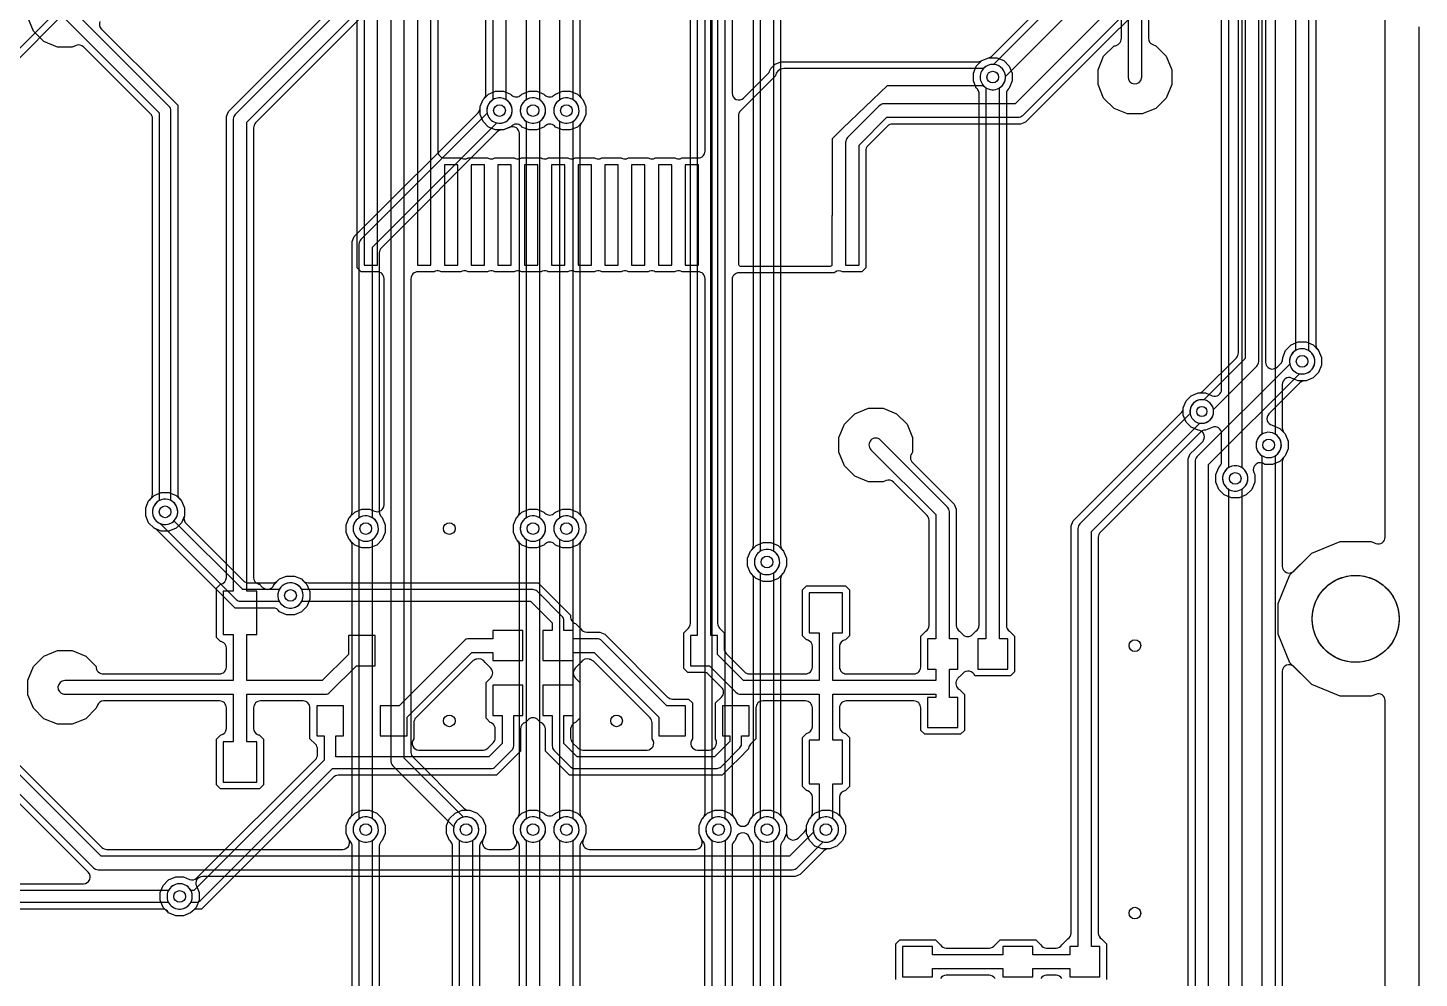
# Model space of a CAD drawing. Header units: millimetres. Extents: x -2 to 70, y 0 to 114.
# Drawn here: x 27.9 to 69.5, y 53.06 to 81.47 of the extents above; entities that cross this region are included whole.
import ezdxf

# ---------------------------------------------------------------- set-up
doc = ezdxf.new("R2010")
doc.units = ezdxf.units.MM

msp = doc.modelspace()

# ---------------------------------------------------------------- linework, layer by layer
at = {"layer": '16_copper'}
for points in [[(63.797, 92.916), (63.797, 68.319), (63.789, 68.315), (63.75, 68.285), (63.715, 68.25), (63.685, 68.211), (63.66, 68.168), (63.641, 68.122), (63.628, 68.074), (63.622, 68.025), (63.622, 67.975), (63.628, 67.926), (63.641, 67.878), (63.66, 67.832), (63.685, 67.789), (63.715, 67.75), (63.75, 67.715), (63.789, 67.685), (63.832, 67.66), (63.878, 67.641), (63.926, 67.628), (63.975, 67.622), (64.025, 67.622), (64.074, 67.628, 0.67632), (64.203, 68.319), (64.203, 93, 0.198912)], [(64.797, 92.916), (64.797, 69.319), (64.789, 69.315), (64.75, 69.285), (64.715, 69.25), (64.685, 69.211), (64.66, 69.168), (64.641, 69.122), (64.628, 69.074), (64.622, 69.025), (64.622, 68.975), (64.628, 68.926), (64.641, 68.878), (64.66, 68.832), (64.685, 68.789), (64.715, 68.75), (64.75, 68.715), (64.789, 68.685), (64.832, 68.66), (64.878, 68.641), (64.926, 68.628), (64.975, 68.622), (65.025, 68.622), (65.074, 68.628, 0.67632), (65.203, 69.319), (65.203, 93, 0.198912)], [(65.797, 92.916), (65.797, 71.819), (65.789, 71.815), (65.75, 71.785), (65.715, 71.75), (65.685, 71.711), (65.66, 71.668), (65.641, 71.622), (65.628, 71.574), (65.622, 71.525), (65.622, 71.475), (65.628, 71.426), (65.641, 71.378), (65.66, 71.332), (65.685, 71.289), (65.715, 71.25), (65.75, 71.215), (65.789, 71.185), (65.832, 71.16), (65.878, 71.141), (65.926, 71.128), (65.975, 71.122), (66.025, 71.122), (66.074, 71.128, 0.67632), (66.203, 71.819), (66.203, 93, 0.198912)], [(50.406, 90.68), (50.406, 66, 0.157844), (50.445, 65.881), (50.45, 65.875, 0.068708), (50.493, 65.829), (50.581, 65.616), (50.581, 65.384), (50.493, 65.171), (50.329, 65.007), (50.116, 64.919), (49.884, 64.919), (49.671, 65.007), (49.507, 65.171), (49.419, 65.384), (49.419, 65.616), (49.507, 65.829, 0.247627), (49.594, 66), (49.594, 91.371)], [(49.797, 91.29), (49.797, 65.819), (49.789, 65.815), (49.75, 65.785), (49.715, 65.75), (49.685, 65.711), (49.66, 65.668), (49.641, 65.622), (49.628, 65.574), (49.622, 65.525), (49.622, 65.475), (49.628, 65.426), (49.641, 65.378), (49.66, 65.332), (49.685, 65.289), (49.715, 65.25), (49.75, 65.215), (49.789, 65.185), (49.832, 65.16), (49.878, 65.141), (49.926, 65.128), (49.975, 65.122), (50.025, 65.122), (50.074, 65.128, 0.67632), (50.203, 65.819), (50.203, 91.087)], [(53.847, 53.016), (53.847, 54.084), (53.966, 54.203), (55.034, 54.203), (55.182, 54.055, 0.26353), (55.356, 53.956), (56.644, 53.956, 0.252204), (56.817, 54.054), (56.966, 54.203), (58.034, 54.203), (58.182, 54.055, 0.26353), (58.356, 53.956), (58.644, 53.956, 0.252204), (58.817, 54.054), (58.995, 54.232, 0.26353), (59.094, 54.406), (59.094, 66.581), (59.155, 66.73), (62.384, 69.959, 0.078434), (62.421, 70.01), (62.425, 70.017, 0.108617), (62.444, 70.111), (62.528, 70.315), (62.685, 70.472), (62.889, 70.556), (63.111, 70.556), (63.313, 70.473, 0.534514), (63.594, 70.66), (63.594, 88.312, 0.534514)], [(61.406, 88.39), (61.406, 81.162, 0.30335), (61.532, 80.974), (61.625, 80.935), (61.935, 80.625), (62.103, 80.219), (62.103, 79.781), (61.935, 79.375), (61.625, 79.065), (61.219, 78.897), (60.781, 78.897), (60.375, 79.065), (60.065, 79.375), (59.897, 79.781), (59.897, 80.219), (60.065, 80.625), (60.375, 80.935, 0.434153), (60.594, 81.162), (60.594, 88.39, 0.414214)], [(47.912, 87.931), (47.912, 63.3), (47.715, 63.3), (47.715, 62.4), (48.278, 62.4), (49.071, 61.606, 0.198912), (49.215, 61.547), (51.557, 61.547), (51.557, 60.17), (51.26, 60.17), (51.26, 58.87), (51.557, 58.87), (51.557, 57.819, 0.947182), (51.928, 57.16), (51.971, 57.185, 0.541741), (51.963, 57.819), (51.963, 58.87), (52.26, 58.87), (52.26, 60.17), (51.963, 60.17), (51.963, 61.547), (55.047, 61.547), (55.047, 61.45), (54.8, 61.45), (54.8, 60.55), (55.7, 60.55), (55.7, 61.45), (55.453, 61.45), (55.453, 62.3), (55.7, 62.3), (55.7, 63.2), (55.453, 63.2), (55.453, 67, 0.198912), (55.394, 67.144), (53.394, 69.144, 1), (53.106, 68.856), (55.047, 66.916), (55.047, 63.2), (54.8, 63.2), (54.8, 62.3), (55.047, 62.3), (55.047, 61.953), (51.963, 61.953), (51.963, 63.38), (52.26, 63.38), (52.26, 64.58), (51.26, 64.58), (51.26, 63.38), (51.557, 63.38), (51.557, 61.953), (49.299, 61.953), (48.515, 62.737), (48.515, 63.3), (48.318, 63.3), (48.318, 87.931, 0.947182)], [(48.521, 87.75), (48.521, 63.665, 0.198912), (48.581, 63.521), (48.718, 63.384), (48.718, 62.906, 0.198912), (48.778, 62.762), (49.324, 62.216, 0.198912), (49.468, 62.156), (51.15, 62.156, 0.414214), (51.354, 62.36), (51.354, 62.974, 0.319271), (51.217, 63.166), (51.201, 63.17, 0.02549), (51.178, 63.175), (51.057, 63.296), (51.057, 64.664), (51.176, 64.783), (52.344, 64.783), (52.463, 64.664), (52.463, 63.296), (52.342, 63.174, 0.374342), (52.166, 62.974), (52.166, 62.36, 0.414214), (52.37, 62.156), (54.394, 62.156, 0.414214), (54.597, 62.36), (54.597, 63.284), (54.745, 63.432, 0.26353), (54.844, 63.606), (54.844, 66.747, 0.198912), (54.784, 66.891), (53.784, 67.891, 0.303349), (53.563, 67.935), (53.469, 67.897), (53.031, 67.897), (52.625, 68.065), (52.315, 68.375), (52.147, 68.781), (52.147, 69.219), (52.315, 69.625), (52.625, 69.935), (53.031, 70.103), (53.469, 70.103), (53.875, 69.935), (54.185, 69.625), (54.353, 69.219), (54.353, 68.781, 0.434146), (54.359, 68.466), (55.595, 67.23), (55.656, 67.081), (55.656, 63.606, 0.252215), (55.754, 63.433), (55.856, 63.331, 0.414217), (56.144, 63.331), (56.245, 63.432, 0.26353), (56.344, 63.606), (56.344, 79.5, 0.157844), (56.305, 79.619), (56.3, 79.625, 0.068708), (56.257, 79.671), (56.169, 79.884), (56.169, 80.116), (56.257, 80.329), (56.421, 80.493), (56.634, 80.581), (56.866, 80.581), (57.079, 80.493), (57.243, 80.329), (57.331, 80.116), (57.331, 79.884), (57.243, 79.671, 0.247627), (57.156, 79.5), (57.156, 63.606, 0.252204), (57.254, 63.433), (57.403, 63.284), (57.403, 62.216), (57.284, 62.097), (56.216, 62.097, 0.558101), (55.856, 62.169), (55.755, 62.068, 0.086526), (55.702, 62.022), (55.693, 62.008, 0.020727), (55.682, 61.993), (55.675, 61.978, 0.40777), (55.754, 61.683), (55.903, 61.534), (55.903, 60.466), (55.784, 60.347), (54.716, 60.347), (54.597, 60.466), (54.597, 61.14, 0.414214), (54.394, 61.344), (52.37, 61.344, 0.414214), (52.166, 61.14), (52.166, 60.576, 0.319271), (52.303, 60.384), (52.319, 60.38, 0.02549), (52.342, 60.375), (52.463, 60.254), (52.463, 58.786), (52.342, 58.664, 0.374342), (52.166, 58.464), (52.166, 58, 0.157844), (52.205, 57.881), (52.21, 57.875, 0.068708), (52.253, 57.829), (52.341, 57.616), (52.341, 57.384), (52.253, 57.171), (52.089, 57.007), (51.876, 56.919), (51.644, 56.919), (51.431, 57.007), (51.267, 57.171), (51.179, 57.384), (51.179, 57.616), (51.267, 57.829, 0.247627), (51.354, 58), (51.354, 58.464, 0.319271), (51.217, 58.656), (51.201, 58.66, 0.02549), (51.178, 58.665), (51.057, 58.786), (51.057, 60.254), (51.178, 60.376, 0.374342), (51.354, 60.576), (51.354, 61.14, 0.414214), (51.15, 61.344), (49.871, 61.344, 0.414214), (49.668, 61.14), (49.668, 60.216), (49.502, 60.049, 0.157846), (49.445, 59.938), (49.444, 59.93, 0.021598), (49.442, 59.909), (49.162, 59.628), (48.937, 59.403), (48.937, 59.403), (48.656, 59.123), (44.094, 59.123), (43.813, 59.403), (43.813, 59.403), (43.373, 59.844), (43.373, 60.509, 0.22501), (43.298, 60.666), (43.284, 60.675, 0.074858), (43.224, 60.704), (43.144, 60.784, 0.414217), (42.856, 60.784), (42.776, 60.704, 0.336492), (42.627, 60.509), (42.627, 59.844), (41.906, 59.123), (37.175, 59.123, 0.198912), (37.032, 59.063), (33.091, 55.123), (32.964, 55.123, 0.198912), (32.821, 55.063), (32.764, 55.007), (32.551, 54.919), (32.319, 54.919), (32.106, 55.007), (31.942, 55.171), (31.854, 55.384), (31.854, 55.616), (31.942, 55.829), (32.106, 55.993), (32.319, 56.081), (32.551, 56.081), (32.731, 56.007, 0.303349), (32.952, 56.051), (36.498, 59.597, 0.198912), (36.558, 59.74), (36.558, 59.906, 0.198912), (36.498, 60.049), (36.332, 60.216), (36.332, 61.14, 0.414214), (36.129, 61.344), (34.85, 61.344, 0.414214), (34.646, 61.14), (34.646, 60.526, 0.319271), (34.783, 60.334), (34.799, 60.33, 0.02549), (34.822, 60.325), (34.943, 60.204), (34.943, 58.836), (34.824, 58.717), (33.656, 58.717), (33.537, 58.836), (33.537, 60.204), (33.658, 60.326, 0.374342), (33.834, 60.526), (33.834, 61.14, 0.414214), (33.63, 61.344), (30.162, 61.344, 0.303345), (29.974, 61.218), (29.935, 61.125), (29.625, 60.815), (29.219, 60.647), (28.781, 60.647), (28.375, 60.815), (28.065, 61.125), (27.897, 61.531), (27.897, 61.969), (28.065, 62.375), (28.375, 62.685), (28.781, 62.853), (29.219, 62.853), (29.625, 62.685), (29.935, 62.375, 0.434145), (30.162, 62.156), (33.63, 62.156, 0.414214), (33.834, 62.36), (33.834, 62.924, 0.319271), (33.697, 63.116), (33.681, 63.12, 0.02549), (33.658, 63.125), (33.537, 63.246), (33.537, 64.714), (33.658, 64.836, 0.374342), (33.834, 65.036), (33.834, 78.821), (33.895, 78.97), (37.034, 82.109, 0.198912)], [(37.845, 81.77), (34.706, 78.631, 0.198912), (34.646, 78.487), (34.646, 65.036, 0.319271), (34.783, 64.844), (34.799, 64.84, 0.02549), (34.822, 64.835), (34.916, 64.741, 0.44999), (35.219, 64.76), (35.228, 64.77, 0.074415), (35.257, 64.829), (35.421, 64.993), (35.634, 65.081), (35.866, 65.081), (36.079, 64.993, 0.297896), (36.279, 64.877), (43.156, 64.877), (44.127, 63.906, 0.289136), (44.202, 63.699), (44.216, 63.69, 0.074858), (44.276, 63.661), (44.432, 63.505, 0.26353), (44.606, 63.406), (44.996, 63.406), (45.145, 63.345), (47.027, 61.463, 0.198912), (47.171, 61.403), (47.649, 61.403), (47.768, 61.284), (47.768, 60.215, 0.646103), (47.92, 59.877), (48.26, 59.877), (48.27, 59.878, 0.463665), (48.487, 60.126), (48.484, 60.143, 0.073381), (48.462, 60.204), (48.462, 61.284), (48.64, 61.463, 0.414214), (48.64, 61.75), (48.253, 62.137, 0.198912), (48.109, 62.197), (47.631, 62.197), (47.512, 62.316), (47.512, 63.384), (47.649, 63.521, 0.198912), (47.709, 63.665), (47.709, 87.75, 0.157844)], [(66.406, 82.416), (66.406, 72, 0.157844), (66.445, 71.881), (66.45, 71.875, 0.068708), (66.493, 71.829), (66.581, 71.616), (66.581, 71.384), (66.493, 71.171), (66.329, 71.007), (66.116, 70.919), (65.884, 70.919), (65.687, 71, 0.534514), (65.406, 70.812), (65.406, 69.5, 0.157844), (65.445, 69.381), (65.45, 69.375, 0.068708), (65.493, 69.329), (65.581, 69.116), (65.581, 68.884), (65.493, 68.671), (65.329, 68.507), (65.116, 68.419), (64.884, 68.419, 0.794091), (64.555, 68.18), (64.581, 68.116), (64.581, 67.884), (64.493, 67.671), (64.329, 67.507), (64.116, 67.419), (63.884, 67.419), (63.671, 67.507), (63.507, 67.671), (63.419, 67.884), (63.419, 68.116), (63.507, 68.329, 0.247627), (63.594, 68.5), (63.594, 69.34, 0.534514), (63.313, 69.527), (63.111, 69.444, 0.20938), (62.959, 69.384), (59.966, 66.391, 0.198912), (59.906, 66.247), (59.906, 54.406, 0.252204), (60.004, 54.233), (60.153, 54.084), (60.153, 53.016)], [(37.297, 82.084), (34.096, 78.884, 0.198912), (34.037, 78.74), (34.037, 64.63), (33.74, 64.63), (33.74, 63.33), (34.037, 63.33), (34.037, 61.953), (29, 61.953, 0.923416), (28.968, 61.549), (29, 61.547), (34.037, 61.547), (34.037, 60.12), (33.74, 60.12), (33.74, 58.92), (34.74, 58.92), (34.74, 60.12), (34.443, 60.12), (34.443, 61.547), (36.785, 61.547, 0.198912), (36.929, 61.606), (37.722, 62.4), (38.285, 62.4), (38.285, 63.3), (37.485, 63.3), (37.485, 62.737), (36.701, 61.953), (34.443, 61.953), (34.443, 63.33), (34.74, 63.33), (34.74, 64.63), (34.443, 64.63), (34.443, 78.656), (37.644, 81.856, 0.198912)], [(30.053, 81.658, 0.303349), (30.097, 81.437), (32.097, 79.437), (32.377, 79.156), (32.377, 67.529, 0.198918), (32.437, 67.386), (32.493, 67.329), (32.581, 67.116), (32.581, 66.884), (32.493, 66.671), (32.329, 66.507), (32.116, 66.419), (31.884, 66.419), (31.671, 66.507), (31.507, 66.671), (31.419, 66.884), (31.419, 67.116), (31.507, 67.329, 0.297896), (31.623, 67.529), (31.623, 78.76, 0.198912), (31.563, 78.903), (29.563, 80.903, 0.303349), (29.342, 80.947), (29.219, 80.897), (28.781, 80.897), (28.375, 81.065), (28.065, 81.375), (27.897, 81.781)], [(68.484, 31.388), (68.484, 61.355, 0.534518), (68.203, 61.543), (68.061, 61.484), (67.139, 61.484), (66.288, 61.837), (65.637, 62.488), (65.284, 63.339), (65.284, 64.261), (65.637, 65.112), (66.288, 65.763), (67.139, 66.116), (68.061, 66.116), (68.203, 66.057, 0.534518), (68.484, 66.245), (68.484, 81.702)], [(37.594, 29.753), (37.594, 57, 0.157844), (37.555, 57.119), (37.55, 57.125, 0.068708), (37.507, 57.171), (37.419, 57.384), (37.419, 57.616), (37.507, 57.829), (37.671, 57.993), (37.884, 58.081), (38.116, 58.081), (38.329, 57.993), (38.493, 57.829), (38.581, 57.616), (38.581, 57.384), (38.493, 57.171, 0.247627), (38.406, 57), (38.406, 29.972, 0.668179)], [(38.203, 29.5), (38.203, 57.181, 0.947182), (37.832, 57.84), (37.789, 57.815, 0.541741), (37.797, 57.181), (37.797, 29.584)], [(40.594, 40.688), (40.594, 57, 0.157844), (40.555, 57.119), (40.55, 57.125, 0.068708), (40.507, 57.171), (40.419, 57.384), (40.419, 57.616), (40.507, 57.829), (40.671, 57.993), (40.884, 58.081), (41.116, 58.081), (41.329, 57.993), (41.493, 57.829), (41.581, 57.616), (41.581, 57.384), (41.493, 57.171, 0.247627), (41.406, 57), (41.406, 40.688, 0.534514)], [(41.203, 30.5), (41.203, 57.181, 0.947182), (40.832, 57.84), (40.789, 57.815, 0.541741), (40.797, 57.181), (40.797, 30.584)], [(42.594, 40.688), (42.594, 57, 0.157844), (42.555, 57.119), (42.55, 57.125, 0.068708), (42.507, 57.171), (42.419, 57.384), (42.419, 57.616), (42.507, 57.829), (42.671, 57.993), (42.884, 58.081), (43.116, 58.081), (43.329, 57.993, 0.421992), (43.619, 57.945), (43.644, 57.966), (43.671, 57.993), (43.884, 58.081), (44.116, 58.081), (44.329, 57.993), (44.493, 57.829), (44.581, 57.616), (44.581, 57.384), (44.493, 57.171, 0.247627), (44.406, 57), (44.406, 44.5, 0.157844)], [(43.203, 30.5), (43.203, 57.181, 0.947182), (42.832, 57.84), (42.789, 57.815, 0.541741), (42.797, 57.181), (42.797, 30.584)], [(44.203, 44.319), (44.203, 57.181, 0.947182), (43.832, 57.84), (43.789, 57.815, 0.541741), (43.797, 57.181), (43.797, 44.319)], [(48.144, 46.803), (48.144, 57, 0.157852), (48.105, 57.119), (48.1, 57.125, 0.068694), (48.057, 57.171), (47.969, 57.384), (47.969, 57.616), (48.057, 57.829), (48.221, 57.993), (48.434, 58.081), (48.666, 58.081), (48.879, 57.993), (49.043, 57.829), (49.087, 57.722, 0.66818), (49.463, 57.722), (49.507, 57.829), (49.671, 57.993), (49.884, 58.081), (50.116, 58.081), (50.329, 57.993), (50.493, 57.829), (50.581, 57.616), (50.581, 57.384), (50.493, 57.171, 0.247627), (50.406, 57), (50.406, 48.5, 0.157844)], [(48.753, 46.55), (48.753, 57.181, 0.947182), (48.382, 57.84), (48.339, 57.815, 0.541741), (48.347, 57.181), (48.347, 46.634)], [(50.203, 48.319), (50.203, 57.181, 0.947182), (49.832, 57.84), (49.789, 57.815, 0.541741), (49.797, 57.181), (49.797, 48.319)], [(49.594, 48.5), (49.594, 57, 0.157844), (49.555, 57.119), (49.55, 57.125, 0.068708), (49.507, 57.171), (49.463, 57.278, 0.66818), (49.087, 57.278), (49.043, 57.171, 0.247619), (48.956, 57), (48.956, 46.469)], [(56.818, 53.045, 0.26353), (56.644, 53.144), (55.356, 53.144, 0.252215), (55.183, 53.046)], [(58.818, 53.045, 0.26353), (58.644, 53.144), (58.356, 53.144, 0.252204), (58.183, 53.046)]]:
    msp.add_lwpolyline(points, format="xyb", dxfattribs=at)
for points in [[(59, 89.7), (55, 89.7), (55, 88.3), (59, 88.3), (59, 88.797), (60.797, 88.797), (60.797, 80, 0.923416), (61.201, 79.968), (61.203, 80), (61.203, 88.797), (62.681, 88.797, 0.947182), (63.34, 89.168), (63.315, 89.211, 0.541741), (62.681, 89.203), (59, 89.203)], [(25.116, 86.129, 0.184834), (25, 86.174), (23.5, 86.174, 0.198912), (23.377, 86.123), (21.802, 84.548, 0.198912), (21.751, 84.425), (21.751, 82.145), (22.099, 82.145), (22.099, 84.353), (23.572, 85.826), (24.928, 85.826), (31.826, 78.928), (31.826, 67.336, 0.990354), (32.168, 66.66), (32.211, 66.685, 0.570907), (32.174, 67.336), (32.174, 79, 0.198912), (32.123, 79.123), (25.123, 86.123)], [(57.2, 63.2), (56.953, 63.2), (56.953, 79.681, 0.947182), (56.582, 80.34), (56.539, 80.315, 0.541741), (56.547, 79.681), (56.547, 63.2), (56.3, 63.2), (56.3, 62.3), (57.2, 62.3)], [(37.884, 65.919), (37.671, 66.007), (37.507, 66.171), (37.419, 66.384), (37.419, 66.616), (37.507, 66.829, 0.247627), (37.594, 67), (37.594, 75.081), (37.655, 75.23), (41.359, 78.934, 0.157846), (41.416, 79.045), (41.417, 79.054, 0.068718), (41.419, 79.116), (41.507, 79.329), (41.671, 79.493), (41.884, 79.581), (42.116, 79.581), (42.329, 79.493, 0.421986), (42.619, 79.445), (42.644, 79.466), (42.671, 79.493), (42.884, 79.581), (43.116, 79.581), (43.329, 79.493, 0.421992), (43.619, 79.445), (43.644, 79.466), (43.671, 79.493), (43.884, 79.581), (44.116, 79.581), (44.329, 79.493), (44.493, 79.329), (44.581, 79.116), (44.581, 78.884), (44.493, 78.671, 0.24763), (44.406, 78.5), (44.406, 67, 0.157844), (44.445, 66.881), (44.45, 66.875, 0.068708), (44.493, 66.829), (44.581, 66.616), (44.581, 66.384), (44.493, 66.171), (44.329, 66.007), (44.116, 65.919), (43.884, 65.919), (43.671, 66.007, 0.421986), (43.381, 66.055), (43.356, 66.034), (43.329, 66.007), (43.116, 65.919), (42.884, 65.919), (42.671, 66.007), (42.507, 66.171), (42.419, 66.384), (42.419, 66.616), (42.507, 66.829, 0.247627), (42.594, 67), (42.594, 78.312, 0.534514), (42.313, 78.5), (42.116, 78.419, 0.247621), (41.934, 78.359), (38.466, 74.891, 0.198912), (38.406, 74.747), (38.406, 67, 0.157844), (38.445, 66.881), (38.45, 66.875, 0.068708), (38.493, 66.829), (38.581, 66.616), (38.581, 66.384), (38.493, 66.171), (38.329, 66.007), (38.116, 65.919)], [(38.074, 66.128, 0.67632), (38.203, 66.819), (38.203, 74.916), (41.918, 78.63, 0.947182), (42.122, 79.359), (42.074, 79.372, 0.541739), (41.63, 78.918), (37.856, 75.144, 0.198912), (37.797, 75), (37.797, 66.819), (37.789, 66.815), (37.75, 66.785), (37.715, 66.75), (37.685, 66.711), (37.66, 66.668), (37.641, 66.622), (37.628, 66.574), (37.622, 66.525), (37.622, 66.475), (37.628, 66.426), (37.641, 66.378), (37.66, 66.332), (37.685, 66.289), (37.715, 66.25), (37.75, 66.215), (37.789, 66.185), (37.832, 66.16), (37.878, 66.141), (37.926, 66.128), (37.975, 66.122), (38.025, 66.122)], [(43.074, 66.128, 0.67632), (43.203, 66.819), (43.203, 78.681, 0.947182), (42.832, 79.34), (42.789, 79.315, 0.541741), (42.797, 78.681), (42.797, 66.819), (42.789, 66.815), (42.75, 66.785), (42.715, 66.75), (42.685, 66.711), (42.66, 66.668), (42.641, 66.622), (42.628, 66.574), (42.622, 66.525), (42.622, 66.475), (42.628, 66.426), (42.641, 66.378), (42.66, 66.332), (42.685, 66.289), (42.715, 66.25), (42.75, 66.215), (42.789, 66.185), (42.832, 66.16), (42.878, 66.141), (42.926, 66.128), (42.975, 66.122), (43.025, 66.122)], [(44.074, 66.128, 0.67632), (44.203, 66.819), (44.203, 78.681, 0.947182), (43.832, 79.34), (43.789, 79.315, 0.541741), (43.797, 78.681), (43.797, 66.819), (43.789, 66.815), (43.75, 66.785), (43.715, 66.75), (43.685, 66.711), (43.66, 66.668), (43.641, 66.622), (43.628, 66.574), (43.622, 66.525), (43.622, 66.475), (43.628, 66.426), (43.641, 66.378), (43.66, 66.332), (43.685, 66.289), (43.715, 66.25), (43.75, 66.215), (43.789, 66.185), (43.832, 66.16), (43.878, 66.141), (43.926, 66.128), (43.975, 66.122), (44.025, 66.122)], [(54.95, 53.347), (57.05, 53.347), (57.05, 53.1), (57.95, 53.1), (57.95, 53.347), (59.05, 53.347), (59.05, 53.1), (59.95, 53.1), (59.95, 54), (59.703, 54), (59.703, 66.416), (62.939, 69.652, 0.988411), (63.069, 70.347), (63.023, 70.353, 0.48592), (62.652, 69.939), (59.356, 66.644, 0.198912), (59.297, 66.5), (59.297, 54), (59.05, 54), (59.05, 53.753), (57.95, 53.753), (57.95, 54), (57.05, 54), (57.05, 53.753), (54.95, 53.753), (54.95, 54), (54.05, 54), (54.05, 53.1), (54.95, 53.1)], [(47.565, 61.2), (47.002, 61.2), (45.059, 63.144, 0.198912), (44.915, 63.203), (44.2, 63.203), (44.2, 63.45), (43.924, 63.45), (43.924, 63.75, 0.198912), (43.873, 63.873), (43.123, 64.623, 0.198912), (43, 64.674), (36.086, 64.674, 0.990354), (35.41, 64.332), (35.435, 64.289, 0.570907), (36.086, 64.326), (42.928, 64.326), (43.576, 63.678), (43.576, 63.45), (43.3, 63.45), (43.3, 62.55), (44.2, 62.55), (44.2, 62.797), (44.831, 62.797), (46.765, 60.863), (46.765, 60.3), (47.565, 60.3)], [(39.235, 60.863), (41.169, 62.797), (41.8, 62.797), (41.8, 62.55), (42.7, 62.55), (42.7, 63.45), (41.8, 63.45), (41.8, 63.203), (41.085, 63.203, 0.198912), (40.941, 63.144), (38.998, 61.2), (38.435, 61.2), (38.435, 60.3), (39.235, 60.3)], [(41.52, 59.878, 0.185976), (41.653, 59.937), (41.813, 60.097, 0.198912), (41.873, 60.24), (41.873, 60.509, 0.22501), (41.798, 60.666), (41.784, 60.675, 0.074858), (41.724, 60.704), (41.597, 60.831), (41.597, 61.899), (41.736, 62.039, 0.414214), (41.736, 62.326), (41.568, 62.495, 0.36725), (41.302, 62.59), (41.292, 62.588, 0.140937), (41.194, 62.534), (39.498, 60.838, 0.198912), (39.438, 60.694), (39.438, 60.215, 0.646103), (39.59, 59.877), (41.51, 59.877)], [(46.419, 59.878, 0.580942), (46.579, 60.191), (46.575, 60.199, 0.021161), (46.562, 60.215), (46.562, 60.694, 0.198912), (46.502, 60.838), (44.806, 62.534, 0.100551), (44.738, 62.578), (44.729, 62.582, 0.027367), (44.705, 62.589), (44.695, 62.591, 0.361443), (44.433, 62.496), (44.264, 62.326, 0.414214), (44.264, 62.039), (44.403, 61.899), (44.403, 60.831), (44.276, 60.704, 0.336487), (44.127, 60.509), (44.127, 60.24, 0.19891), (44.187, 60.097), (44.347, 59.937, 0.198915), (44.49, 59.877), (46.41, 59.877)], [(32.509, 55.128, 0.228064), (32.771, 55.326), (32.935, 55.326, 0.198912), (33.058, 55.377), (37.007, 59.326), (41.75, 59.326, 0.198912), (41.873, 59.377), (42.373, 59.877, 0.198912), (42.424, 60), (42.424, 60.915), (42.7, 60.915), (42.7, 61.815), (41.8, 61.815), (41.8, 60.915), (42.076, 60.915), (42.076, 60.072), (41.678, 59.674), (37.109, 59.674), (37.109, 60.3), (37.335, 60.3), (37.335, 61.2), (36.535, 61.2), (36.535, 60.3), (36.761, 60.3), (36.761, 59.572), (32.863, 55.674), (32.771, 55.674), (32.75, 55.711), (32.72, 55.75), (32.685, 55.785), (32.646, 55.815), (32.603, 55.84), (32.557, 55.859), (32.509, 55.872), (32.46, 55.878), (32.41, 55.878), (32.361, 55.872), (32.313, 55.859), (32.267, 55.84), (32.224, 55.815), (32.185, 55.785), (32.15, 55.75), (32.12, 55.711), (32.095, 55.668), (32.076, 55.622), (32.063, 55.574), (32.057, 55.525), (32.057, 55.475), (32.063, 55.426), (32.076, 55.378), (32.095, 55.332), (32.12, 55.289), (32.15, 55.25), (32.185, 55.215), (32.224, 55.185), (32.267, 55.16), (32.313, 55.141), (32.361, 55.128), (32.41, 55.122), (32.46, 55.122)], [(48.509, 59.327, 0.184832), (48.623, 59.377), (49.188, 59.942, 0.198912), (49.239, 60.065), (49.239, 60.3), (49.465, 60.3), (49.465, 61.2), (48.665, 61.2), (48.665, 60.3), (48.891, 60.3), (48.891, 60.137), (48.428, 59.674), (44.322, 59.674), (43.924, 60.072), (43.924, 60.915), (44.2, 60.915), (44.2, 61.815), (43.3, 61.815), (43.3, 60.915), (43.576, 60.915), (43.576, 60, 0.198912), (43.627, 59.877), (44.127, 59.377, 0.198912), (44.25, 59.326), (48.5, 59.326)]]:
    msp.add_lwpolyline(points, format="xyb", close=True, dxfattribs=at)
at = {"layer": '1_copper'}
for points in [[(62.594, 47.253), (62.594, 68.581), (62.655, 68.73), (62.798, 68.873), (63.022, 69.097, 0.04948), (63.05, 69.132), (63.055, 69.14, 0.269402), (63.053, 69.344), (63.048, 69.351, 0.218627), (62.891, 69.443), (62.685, 69.528), (62.528, 69.685), (62.444, 69.889), (62.444, 70.111), (62.528, 70.315), (62.685, 70.472), (62.889, 70.556, 0.209384), (63.041, 70.616), (64.034, 71.609, 0.198912), (64.094, 71.753), (64.094, 95.747, 0.198912)], [(64.297, 95.916), (64.297, 71.584), (63.061, 70.348), (63.023, 70.353), (62.977, 70.353), (62.931, 70.347), (62.886, 70.335), (62.843, 70.317), (62.803, 70.294), (62.767, 70.266), (62.734, 70.233), (62.706, 70.197), (62.683, 70.157), (62.665, 70.114), (62.653, 70.069), (62.647, 70.023), (62.647, 69.977), (62.653, 69.931), (62.665, 69.886), (62.683, 69.843), (62.706, 69.803), (62.734, 69.767), (62.767, 69.734), (62.803, 69.706), (62.843, 69.683), (62.886, 69.665), (62.931, 69.653), (62.977, 69.647), (63.023, 69.647), (63.069, 69.653, 0.407402), (63.348, 70.061), (64.644, 71.356, 0.198912), (64.703, 71.5), (64.703, 96, 0.198912)], [(64.906, 96.081), (64.906, 71.472, 0.668187), (65.253, 71.328), (65.359, 71.434, 0.15784), (65.416, 71.545), (65.417, 71.554, 0.068714), (65.419, 71.616), (65.507, 71.829), (65.671, 71.993), (65.884, 72.081), (66.116, 72.081), (66.329, 71.993), (66.493, 71.829), (66.581, 71.616), (66.581, 71.384), (66.493, 71.171), (66.329, 71.007), (66.116, 70.919, 0.247625), (65.934, 70.859), (65.003, 69.928, 0.566766), (65.103, 69.587), (65.329, 69.493), (65.493, 69.329), (65.581, 69.116), (65.581, 68.884), (65.493, 68.671, 0.247627), (65.406, 68.5), (65.406, 65.372, 0.668179), (65.753, 65.229), (66.288, 65.763), (67.139, 66.116), (68.061, 66.116), (68.203, 66.057, 0.534518), (68.484, 66.245), (68.484, 81.702)], [(44.406, 88.533), (44.406, 79.5, 0.157852), (44.445, 79.381), (44.45, 79.375, 0.068694), (44.493, 79.329), (44.581, 79.116), (44.581, 78.884), (44.493, 78.671), (44.329, 78.507), (44.116, 78.419), (43.884, 78.419), (43.671, 78.507, 0.421986), (43.381, 78.555), (43.356, 78.534), (43.329, 78.507), (43.116, 78.419), (42.884, 78.419), (42.671, 78.507, 0.421992), (42.381, 78.555), (42.356, 78.534), (42.329, 78.507), (42.116, 78.419), (41.884, 78.419), (41.671, 78.507), (41.507, 78.671), (41.419, 78.884), (41.419, 79.116), (41.507, 79.329, 0.247627), (41.594, 79.5), (41.594, 85.5, 0.157844)], [(43.797, 88.416), (43.797, 79.319), (43.789, 79.315), (43.75, 79.285), (43.715, 79.25), (43.685, 79.211), (43.66, 79.168), (43.641, 79.122), (43.628, 79.074), (43.622, 79.025), (43.622, 78.975), (43.628, 78.926), (43.641, 78.878), (43.66, 78.832), (43.685, 78.789), (43.715, 78.75), (43.75, 78.715), (43.789, 78.685), (43.832, 78.66), (43.878, 78.641), (43.926, 78.628), (43.975, 78.622), (44.025, 78.622), (44.074, 78.628, 0.67632), (44.203, 79.319), (44.203, 88.5, 0.198912)], [(42.797, 87.916), (42.797, 79.319), (42.789, 79.315), (42.75, 79.285), (42.715, 79.25), (42.685, 79.211), (42.66, 79.168), (42.641, 79.122), (42.628, 79.074), (42.622, 79.025), (42.622, 78.975), (42.628, 78.926), (42.641, 78.878), (42.66, 78.832), (42.685, 78.789), (42.715, 78.75), (42.75, 78.715), (42.789, 78.685), (42.832, 78.66), (42.878, 78.641), (42.926, 78.628), (42.975, 78.622), (43.025, 78.622), (43.074, 78.628, 0.67632), (43.203, 79.319), (43.203, 88, 0.198912)], [(41.797, 85.681), (41.797, 79.319), (41.789, 79.315), (41.75, 79.285), (41.715, 79.25), (41.685, 79.211), (41.66, 79.168), (41.641, 79.122), (41.628, 79.074), (41.622, 79.025), (41.622, 78.975), (41.628, 78.926), (41.641, 78.878), (41.66, 78.832), (41.685, 78.789), (41.715, 78.75), (41.75, 78.715), (41.789, 78.685), (41.832, 78.66), (41.878, 78.641), (41.926, 78.628), (41.975, 78.622), (42.025, 78.622), (42.074, 78.628, 0.67632), (42.203, 79.319), (42.203, 85.681, 0.947182)], [(48.953, 85.617), (48.953, 79.518, 0.668179), (49.3, 79.375), (50.033, 80.108, 0.098493), (50.077, 80.174), (50.112, 80.259), (50.241, 80.388), (50.409, 80.457), (56.301, 80.457, 0.134376), (56.406, 80.487), (56.65, 80.588, 0.135434), (56.744, 80.641), (61.483, 85.38, 0.198912)], [(61.746, 85.355), (56.769, 80.378, 0.225124), (56.469, 80.254), (50.5, 80.254), (50.46, 80.251, 0.328767), (50.249, 80.036), (49.206, 78.994, 0.198912), (49.147, 78.85), (49.147, 75.88, 0.033783), (49.149, 75.853), (49.149, 74.4, 0.414214), (49.2, 74.349), (51.9, 74.349, 0.414214), (51.951, 74.4), (51.951, 75.85), (51.953, 75.88), (51.953, 78.166), (52.262, 78.474), (53.597, 79.746), (56.469, 79.746, 0.705087), (57.128, 80.019), (62.18, 85.07, 0.198912)], [(40.153, 83.167), (40.153, 77.786, 0.414214), (40.356, 77.583), (40.842, 77.583, 0.212309), (41.005, 77.559), (41.021, 77.565, 0.04519), (41.058, 77.583), (41.642, 77.583, 0.212309), (41.805, 77.559), (41.821, 77.565, 0.04519), (41.858, 77.583), (42.442, 77.583, 0.212309), (42.605, 77.559), (42.621, 77.565, 0.04519), (42.658, 77.583), (43.242, 77.583, 0.212309), (43.405, 77.559), (43.421, 77.565, 0.04519), (43.458, 77.583), (44.042, 77.583, 0.212309), (44.205, 77.559), (44.221, 77.565, 0.04519), (44.258, 77.583), (44.842, 77.583, 0.212309), (45.005, 77.559), (45.021, 77.565, 0.04519), (45.058, 77.583), (45.642, 77.583, 0.212309), (45.805, 77.559), (45.821, 77.565, 0.04519), (45.858, 77.583), (46.442, 77.583, 0.212309), (46.605, 77.559), (46.621, 77.565, 0.04519), (46.658, 77.583), (47.242, 77.583, 0.212309), (47.405, 77.559), (47.421, 77.565, 0.04519), (47.458, 77.583), (47.944, 77.583, 0.414214), (48.147, 77.786), (48.147, 85.199, 0.198912)], [(63.345, 84.27), (57.73, 78.655), (57.581, 78.594), (53.748, 78.594, 0.198912), (53.604, 78.534), (53.013, 77.943, 0.198912), (52.953, 77.799), (52.953, 74.296), (52.834, 74.177), (52.257, 74.177, 0.303438), (52.032, 74.169), (52.007, 74.148), (52.005, 74.146), (49.156, 74.146, 0.414214), (48.953, 73.943), (48.953, 58.003, 0.157844), (48.992, 57.884), (48.997, 57.878, 0.073144), (49.043, 57.829), (49.087, 57.722, 0.66818), (49.463, 57.722), (49.507, 57.829, 0.247627), (49.594, 58), (49.594, 65, 0.157844), (49.555, 65.119), (49.55, 65.125, 0.068708), (49.507, 65.171), (49.419, 65.384), (49.419, 65.616), (49.507, 65.829), (49.671, 65.993), (49.884, 66.081), (50.116, 66.081), (50.329, 65.993), (50.493, 65.829), (50.581, 65.616), (50.581, 65.384), (50.493, 65.171, 0.247627), (50.406, 65), (50.406, 58, 0.157844), (50.445, 57.881), (50.45, 57.875, 0.068708), (50.493, 57.829), (50.581, 57.616), (50.581, 57.387, 0.668179), (50.928, 57.243), (51.119, 57.434, 0.157846), (51.176, 57.545), (51.177, 57.554, 0.068718), (51.179, 57.616), (51.267, 57.829), (51.431, 57.993), (51.644, 58.081), (51.876, 58.081), (52.089, 57.993), (52.253, 57.829), (52.341, 57.616), (52.341, 57.384), (52.253, 57.171), (52.089, 57.007), (51.876, 56.919, 0.247625), (51.694, 56.859), (50.99, 56.155), (50.841, 56.094), (33.123, 56.094, 0.534514), (32.935, 55.813), (33.016, 55.616), (33.016, 55.384), (32.928, 55.171), (32.764, 55.007), (32.551, 54.919), (32.319, 54.919), (32.106, 55.007, 0.297892), (31.906, 55.123), (26.844, 55.123)], [(23.413, 63.662), (30.109, 56.966, 0.198912), (30.253, 56.906), (37.312, 56.906, 0.534514), (37.5, 57.187), (37.419, 57.384), (37.419, 57.616), (37.507, 57.829, 0.247627), (37.594, 58), (37.594, 66, 0.157844), (37.555, 66.119), (37.55, 66.125, 0.068708), (37.507, 66.171), (37.419, 66.384), (37.419, 66.616), (37.507, 66.829), (37.671, 66.993), (37.884, 67.081), (38.116, 67.081), (38.266, 67.019, 0.534514), (38.547, 67.207), (38.547, 73.974, 0.414214), (38.344, 74.177), (37.866, 74.177), (37.747, 74.296), (37.747, 81.849, 0.198912)], [(26.144, 79.356), (28.644, 81.856, 0.198912)], [(34.953, 28.666), (51.084, 44.797), (61, 44.797, 0.198912), (61.144, 44.856), (63.144, 46.856, 0.198912), (63.203, 47), (63.203, 68.416), (65.918, 71.13, 0.947182), (66.122, 71.859), (66.074, 71.872, 0.541739), (65.63, 71.418), (62.856, 68.644, 0.198912), (62.797, 68.5), (62.797, 47.084), (60.916, 45.203), (51, 45.203, 0.198912), (50.856, 45.144), (34.606, 28.894, 0.198912)], [(27.24, 55.877), (29.558, 55.877, 0.668187), (29.701, 56.224), (29.627, 56.298), (22.596, 63.329, 0.042986)], [(68.484, 31.388), (68.484, 61.355, 0.534518), (68.203, 61.543), (68.061, 61.484), (67.139, 61.484), (66.288, 61.837), (65.753, 62.371, 0.668179), (65.406, 62.228), (65.406, 45.919)]]:
    msp.add_lwpolyline(points, format="xyb", dxfattribs=at)
for points in [[(48.749, 85.462, 0.183451), (48.691, 85.591), (40.369, 93.914, 0.951819), (39.641, 94.122), (39.628, 94.074, 0.544898), (40.086, 93.631), (48.35, 85.367), (48.35, 57.821, 0.951819), (48.718, 57.16), (48.761, 57.185, 0.5449), (48.75, 57.821), (48.75, 85.45)], [(39.949, 83.012, 0.183451), (39.891, 83.141), (29.756, 93.277, 0.955974), (29.165, 93.75), (29.135, 93.711, 0.414214), (29.239, 93.185), (29.282, 93.16, 0.061638), (29.331, 93.136), (39.55, 82.917), (39.55, 74.38), (39.95, 74.38), (39.95, 83)], [(39.149, 82.562, 0.183451), (39.091, 82.691), (30.164, 91.619, 0.06127), (30.14, 91.668), (30.115, 91.711, 1), (29.485, 91.289), (29.515, 91.25, 0.388087), (30.023, 91.194), (38.75, 82.467), (38.75, 59.581, 0.239524), (38.806, 59.406), (40.63, 57.582, 0.947182), (41.359, 57.378), (41.372, 57.426, 0.541739), (40.918, 57.87), (39.15, 59.637), (39.15, 82.55)], [(38.351, 81.968), (38.353, 82), (38.353, 82.1, 0.239898), (38.269, 82.264), (31.619, 88.914, 0.951819), (30.891, 89.122), (30.878, 89.074, 0.544898), (31.336, 88.631), (37.947, 82.02, 0.069311), (37.95, 81.964), (37.95, 74.38), (38.35, 74.38), (38.35, 81.965)], [(53.58, 78.797), (57.5, 78.797, 0.198912), (57.644, 78.856), (63.144, 84.356, 0.198912), (63.203, 84.5), (63.203, 88.681, 0.947182), (62.832, 89.34), (62.789, 89.315, 0.541741), (62.797, 88.681), (62.797, 84.584), (57.416, 79.203), (53.5, 79.203, 0.239898), (53.336, 79.119), (52.409, 78.191, 0.198912), (52.35, 78.05), (52.35, 74.38), (52.75, 74.38), (52.75, 77.967)], [(22.75, 77.38), (22.75, 63.581, 0.239524), (22.806, 63.406), (29.856, 56.356, 0.198912), (30, 56.297), (50.76, 56.297, 0.198912), (50.904, 56.356), (51.678, 57.13, 0.947182), (51.882, 57.859), (51.834, 57.872, 0.541739), (51.39, 57.418), (50.676, 56.703), (30.084, 56.703), (23.15, 63.637), (23.15, 77.38)], [(42.318, 56.907, 0.526516), (42.5, 57.187), (42.419, 57.384), (42.419, 57.616), (42.507, 57.829, 0.247627), (42.594, 58), (42.594, 66, 0.157844), (42.555, 66.119), (42.55, 66.125, 0.068708), (42.507, 66.171), (42.419, 66.384), (42.419, 66.616), (42.507, 66.829), (42.671, 66.993), (42.884, 67.081), (43.116, 67.081), (43.329, 66.993, 0.421992), (43.619, 66.945), (43.644, 66.966), (43.671, 66.993), (43.884, 67.081), (44.116, 67.081), (44.329, 66.993), (44.493, 66.829), (44.581, 66.616), (44.581, 66.384), (44.493, 66.171, 0.247627), (44.406, 66), (44.406, 58, 0.157844), (44.445, 57.881), (44.45, 57.875, 0.068708), (44.493, 57.829), (44.581, 57.616), (44.581, 57.384), (44.5, 57.187, 0.534514), (44.688, 56.906), (47.862, 56.906, 0.534514), (48.05, 57.187), (47.969, 57.384), (47.969, 57.616), (48.057, 57.829, 0.253319), (48.147, 58.003), (48.147, 73.974, 0.414214), (47.944, 74.177), (47.458, 74.177, 0.212322), (47.295, 74.201), (47.279, 74.195, 0.045366), (47.242, 74.177), (46.658, 74.177, 0.212322), (46.495, 74.201), (46.479, 74.195, 0.045366), (46.442, 74.177), (45.858, 74.177, 0.212322), (45.695, 74.201), (45.679, 74.195, 0.045366), (45.642, 74.177), (45.058, 74.177, 0.212322), (44.895, 74.201), (44.879, 74.195, 0.045366), (44.842, 74.177), (44.258, 74.177, 0.212322), (44.095, 74.201), (44.079, 74.195, 0.045366), (44.042, 74.177), (43.458, 74.177, 0.212322), (43.295, 74.201), (43.279, 74.195, 0.045366), (43.242, 74.177), (42.658, 74.177, 0.212322), (42.495, 74.201), (42.479, 74.195, 0.045366), (42.442, 74.177), (41.858, 74.177, 0.212322), (41.695, 74.201), (41.679, 74.195, 0.045366), (41.642, 74.177), (41.058, 74.177, 0.212322), (40.895, 74.201), (40.879, 74.195, 0.045366), (40.842, 74.177), (40.258, 74.177, 0.212322), (40.095, 74.201), (40.079, 74.195, 0.045366), (40.042, 74.177), (39.556, 74.177, 0.414214), (39.353, 73.974), (39.353, 59.806, 0.198912), (39.413, 59.662), (40.934, 58.141, 0.157846), (41.045, 58.084), (41.054, 58.083, 0.068721), (41.116, 58.081), (41.329, 57.993), (41.493, 57.829), (41.581, 57.616), (41.581, 57.384), (41.5, 57.187, 0.534514), (41.688, 56.906), (42.312, 56.906)], [(62.72, 42.7), (62.673, 42.7), (62.673, 43.386), (65.144, 45.856, 0.198912), (65.203, 46), (65.203, 68.681, 0.947182), (64.832, 69.34), (64.789, 69.315, 0.541741), (64.797, 68.681), (64.797, 46.084), (62.326, 43.614, 0.198912), (62.267, 43.47), (62.267, 42.7), (62.22, 42.7), (62.22, 39.2), (62.72, 39.2)], [(48.67, 38.21), (48.623, 38.21), (48.623, 40.836), (51.584, 43.797), (61.5, 43.797, 0.198912), (61.644, 43.856), (64.144, 46.356, 0.198912), (64.203, 46.5), (64.203, 67.681, 0.947182), (63.832, 68.34), (63.789, 68.315, 0.541741), (63.797, 67.681), (63.797, 46.584), (61.416, 44.203), (51.5, 44.203, 0.198912), (51.356, 44.144), (48.276, 41.064, 0.198912), (48.217, 40.92), (48.217, 38.21), (48.17, 38.21), (48.17, 34.71), (48.67, 34.71)], [(35.634, 63.919), (35.421, 64.007, 0.297892), (35.221, 64.123), (34.094, 64.123), (31.765, 66.451, 0.043887), (31.738, 66.474), (31.733, 66.477, 0.076818), (31.671, 66.507), (31.507, 66.671), (31.419, 66.884), (31.419, 67.116), (31.507, 67.329), (31.671, 67.493), (31.884, 67.581), (32.116, 67.581), (32.329, 67.493), (32.493, 67.329), (32.581, 67.116), (32.581, 66.884, 0.121411), (32.566, 66.779), (32.566, 66.776, 0.164421), (32.624, 66.659), (34.347, 64.937, 0.198912), (34.49, 64.877), (35.221, 64.877, 0.198912), (35.364, 64.937), (35.421, 64.993), (35.634, 65.081), (35.866, 65.081), (36.079, 64.993), (36.243, 64.829), (36.331, 64.616), (36.331, 64.384), (36.243, 64.171), (36.079, 64.007), (35.866, 63.919)], [(35.824, 64.128, 1), (35.676, 64.872), (35.628, 64.859, 0.193881), (35.414, 64.674), (34.322, 64.674), (32.265, 66.731, 0.971358), (31.75, 67.285), (31.715, 67.25, 0.453094), (31.789, 66.685), (31.832, 66.66, 0.073387), (31.877, 66.627), (34.127, 64.377, 0.198912), (34.25, 64.326), (35.414, 64.326), (35.435, 64.289), (35.465, 64.25), (35.5, 64.215), (35.539, 64.185), (35.582, 64.16), (35.628, 64.141), (35.676, 64.128), (35.725, 64.122), (35.775, 64.122)], [(38.074, 57.128, 0.67632), (38.203, 57.819), (38.203, 66.181, 0.947182), (37.832, 66.84), (37.789, 66.815, 0.541741), (37.797, 66.181), (37.797, 57.819), (37.789, 57.815), (37.75, 57.785), (37.715, 57.75), (37.685, 57.711), (37.66, 57.668), (37.641, 57.622), (37.628, 57.574), (37.622, 57.525), (37.622, 57.475), (37.628, 57.426), (37.641, 57.378), (37.66, 57.332), (37.685, 57.289), (37.715, 57.25), (37.75, 57.215), (37.789, 57.185), (37.832, 57.16), (37.878, 57.141), (37.926, 57.128), (37.975, 57.122), (38.025, 57.122)], [(43.074, 57.128, 0.67632), (43.203, 57.819), (43.203, 66.181, 0.947182), (42.832, 66.84), (42.789, 66.815, 0.541741), (42.797, 66.181), (42.797, 57.819), (42.789, 57.815), (42.75, 57.785), (42.715, 57.75), (42.685, 57.711), (42.66, 57.668), (42.641, 57.622), (42.628, 57.574), (42.622, 57.525), (42.622, 57.475), (42.628, 57.426), (42.641, 57.378), (42.66, 57.332), (42.685, 57.289), (42.715, 57.25), (42.75, 57.215), (42.789, 57.185), (42.832, 57.16), (42.878, 57.141), (42.926, 57.128), (42.975, 57.122), (43.025, 57.122)], [(44.074, 57.128, 0.67632), (44.203, 57.819), (44.203, 66.181, 0.947182), (43.832, 66.84), (43.789, 66.815, 0.541741), (43.797, 66.181), (43.797, 57.819), (43.789, 57.815), (43.75, 57.785), (43.715, 57.75), (43.685, 57.711), (43.66, 57.668), (43.641, 57.622), (43.628, 57.574), (43.622, 57.525), (43.622, 57.475), (43.628, 57.426), (43.641, 57.378), (43.66, 57.332), (43.685, 57.289), (43.715, 57.25), (43.75, 57.215), (43.789, 57.185), (43.832, 57.16), (43.878, 57.141), (43.926, 57.128), (43.975, 57.122), (44.025, 57.122)], [(50.074, 57.128, 0.67632), (50.203, 57.819), (50.203, 65.181, 0.947182), (49.832, 65.84), (49.789, 65.815, 0.541741), (49.797, 65.181), (49.797, 57.819), (49.789, 57.815), (49.75, 57.785), (49.715, 57.75), (49.685, 57.711), (49.66, 57.668), (49.641, 57.622), (49.628, 57.574), (49.622, 57.525), (49.622, 57.475), (49.628, 57.426), (49.641, 57.378), (49.66, 57.332), (49.685, 57.289), (49.715, 57.25), (49.75, 57.215), (49.789, 57.185), (49.832, 57.16), (49.878, 57.141), (49.926, 57.128), (49.975, 57.122), (50.025, 57.122)], [(32.509, 55.128, 1), (32.361, 55.872), (32.313, 55.859, 0.193881), (32.099, 55.674), (27.072, 55.674), (20.361, 62.385, 0.990355), (19.641, 62.622), (19.628, 62.574, 0.570906), (20.115, 62.139), (26.877, 55.377, 0.198912), (27, 55.326), (32.099, 55.326), (32.12, 55.289), (32.15, 55.25), (32.185, 55.215), (32.224, 55.185), (32.267, 55.16), (32.313, 55.141), (32.361, 55.128), (32.41, 55.122), (32.46, 55.122)]]:
    msp.add_lwpolyline(points, format="xyb", close=True, dxfattribs=at)
msp.add_lwpolyline([(28.845, 81.77), (26.23, 79.155)], dxfattribs=at)
for points in [[(40.75, 77.38), (40.35, 77.38), (40.35, 74.38), (40.75, 74.38)], [(41.55, 77.38), (41.15, 77.38), (41.15, 74.38), (41.55, 74.38)], [(42.35, 77.38), (41.95, 77.38), (41.95, 74.38), (42.35, 74.38)], [(43.15, 77.38), (42.75, 77.38), (42.75, 74.38), (43.15, 74.38)], [(43.95, 77.38), (43.55, 77.38), (43.55, 74.38), (43.95, 74.38)], [(44.75, 77.38), (44.35, 77.38), (44.35, 74.38), (44.75, 74.38)], [(45.55, 77.38), (45.15, 77.38), (45.15, 74.38), (45.55, 74.38)], [(46.35, 77.38), (45.95, 77.38), (45.95, 74.38), (46.35, 74.38)], [(47.15, 77.38), (46.75, 77.38), (46.75, 74.38), (47.15, 74.38)], [(47.95, 77.38), (47.55, 77.38), (47.55, 74.38), (47.95, 74.38)]]:
    msp.add_lwpolyline(points, close=True, dxfattribs=at)
at = {"layer": 'drills_NPTH'}
msp.add_circle((67.6, 63.8), 1.3, dxfattribs=at)
at = {"layer": 'drills_via_1_16'}
for centre, radius in [((56.75, 80), 0.175), ((42, 79), 0.175), ((43, 79), 0.175), ((44, 79), 0.175), ((66, 71.5), 0.175), ((63, 70), 0.15), ((65, 69), 0.175), ((64, 68), 0.175), ((32, 67), 0.175), ((38, 66.5), 0.175), ((40.5, 66.5), 0.175), ((43, 66.5), 0.175), ((44, 66.5), 0.175), ((50, 65.5), 0.175), ((35.75, 64.5), 0.175), ((61, 63), 0.175), ((40.5, 60.75), 0.175), ((45.5, 60.75), 0.175), ((38, 57.5), 0.175), ((41, 57.5), 0.175), ((43, 57.5), 0.175), ((44, 57.5), 0.175), ((48.55, 57.5), 0.175), ((50, 57.5), 0.175), ((51.76, 57.5), 0.175), ((32.435, 55.5), 0.175), ((61, 55), 0.175)]:
    msp.add_circle(centre, radius, dxfattribs=at)
at = {"layer": 'holes'}
msp.add_lwpolyline([(68.9, 63.754), (68.893, 63.661), (68.88, 63.569), (68.86, 63.478), (68.834, 63.389), (68.802, 63.302), (68.763, 63.218), (68.719, 63.136), (68.669, 63.058), (68.613, 62.984), (68.552, 62.914), (68.486, 62.848), (68.416, 62.787), (68.342, 62.731), (68.264, 62.681), (68.182, 62.637), (68.098, 62.598), (68.011, 62.566), (67.922, 62.54), (67.831, 62.52), (67.739, 62.507), (67.646, 62.5), (67.554, 62.5), (67.461, 62.507), (67.369, 62.52), (67.278, 62.54), (67.189, 62.566), (67.102, 62.598), (67.018, 62.637), (66.936, 62.681), (66.858, 62.731), (66.784, 62.787), (66.714, 62.848), (66.648, 62.914), (66.587, 62.984), (66.531, 63.058), (66.481, 63.136), (66.437, 63.218), (66.398, 63.302), (66.366, 63.389), (66.34, 63.478), (66.32, 63.569), (66.307, 63.661), (66.3, 63.754), (66.3, 63.846), (66.307, 63.939), (66.32, 64.031), (66.34, 64.122), (66.366, 64.211), (66.398, 64.298), (66.437, 64.382), (66.481, 64.464), (66.531, 64.542), (66.587, 64.616), (66.648, 64.686), (66.714, 64.752), (66.784, 64.813), (66.858, 64.869), (66.936, 64.919), (67.018, 64.963), (67.102, 65.002), (67.189, 65.034), (67.278, 65.06), (67.369, 65.08), (67.461, 65.093), (67.554, 65.1), (67.646, 65.1), (67.739, 65.093), (67.831, 65.08), (67.922, 65.06), (68.011, 65.034), (68.098, 65.002), (68.182, 64.963), (68.264, 64.919), (68.342, 64.869), (68.416, 64.813), (68.486, 64.752), (68.552, 64.686), (68.613, 64.616), (68.669, 64.542), (68.719, 64.464), (68.763, 64.382), (68.802, 64.298), (68.834, 64.211), (68.86, 64.122), (68.88, 64.031), (68.893, 63.939), (68.9, 63.846), (68.9, 63.754)], close=True, dxfattribs=at)
at = {"layer": 'outline'}
msp.add_lwpolyline([(69.5, 17.95), (69.5, 81.5)], dxfattribs=at)

doc.saveas('drawing.dxf')
